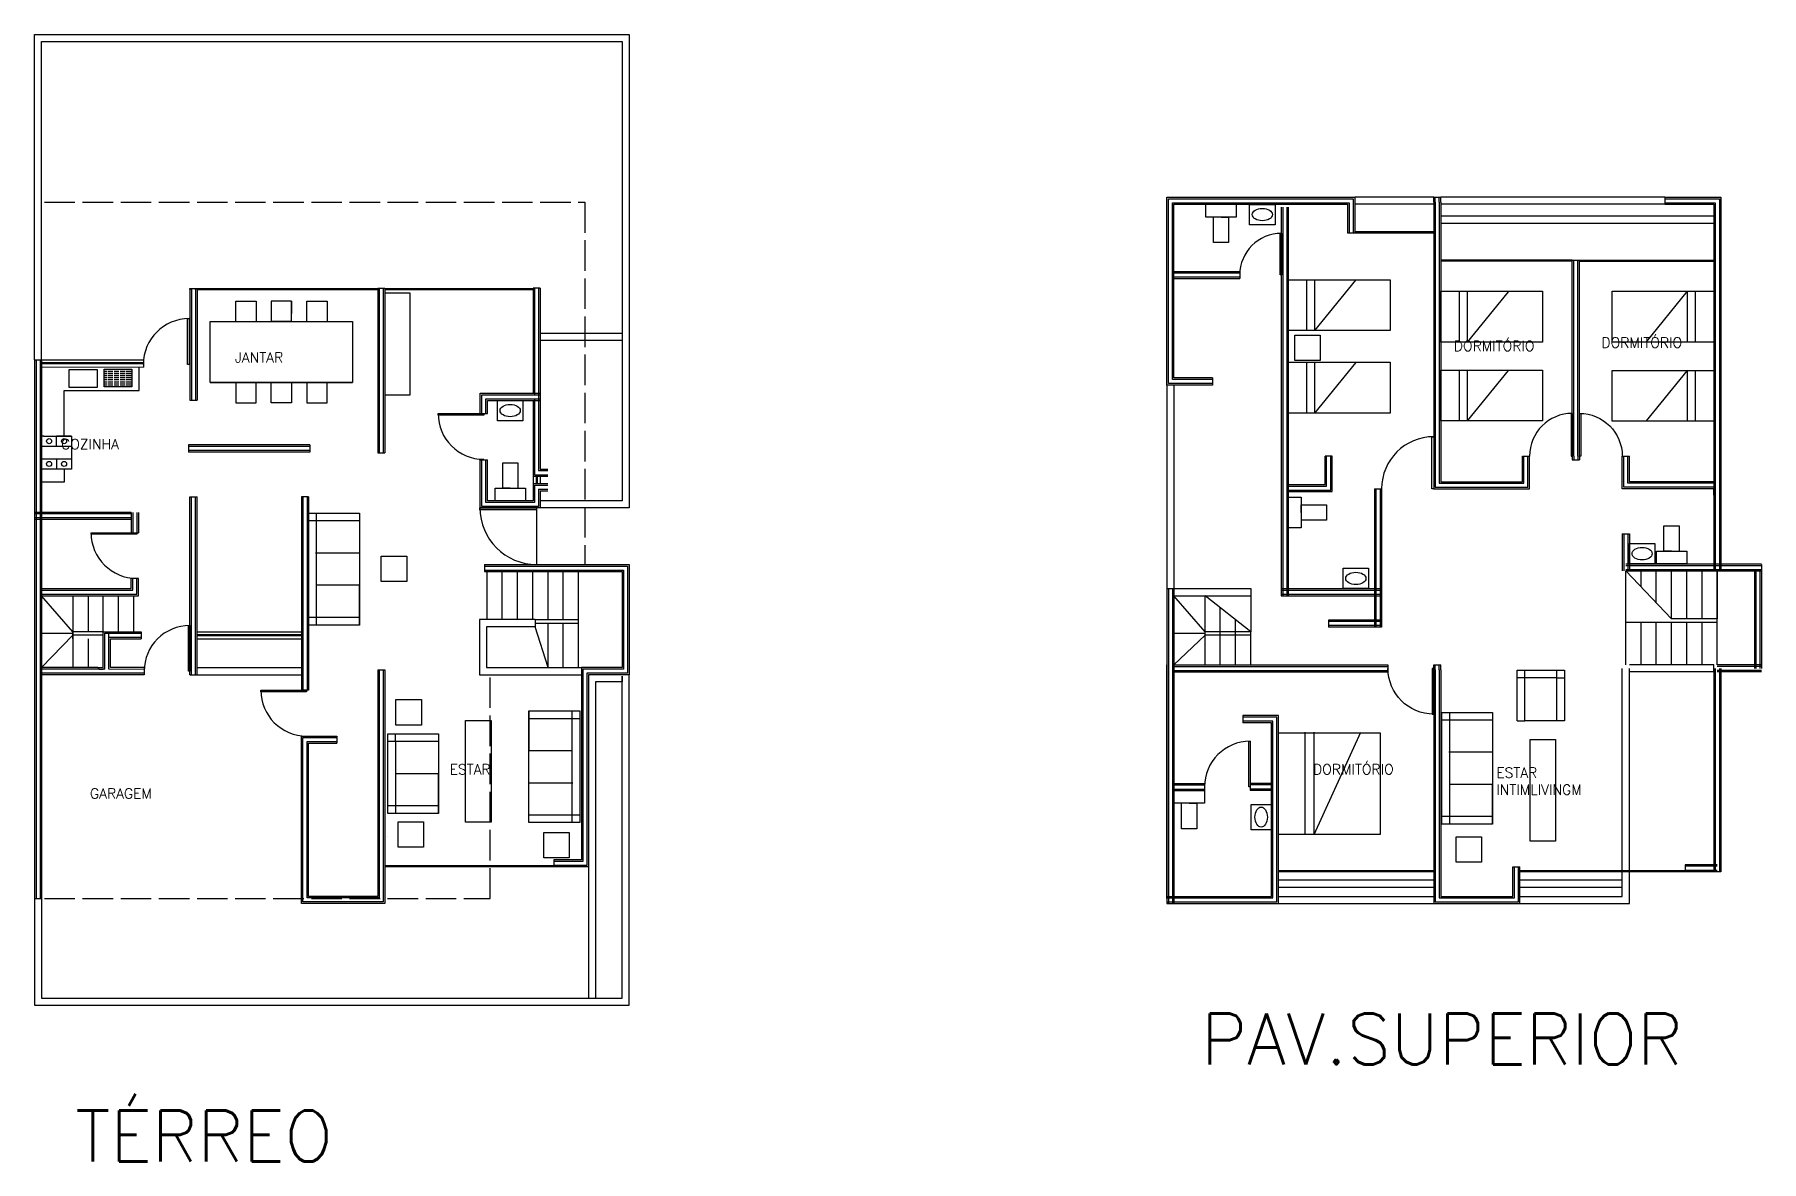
# Model space of a CAD drawing. Header units: inches. Extents: x 12 to 46, y 15.9 to 38.1.
import ezdxf

# ---------------------------------------------------------------- set-up
doc = ezdxf.new("R2010")
doc.units = ezdxf.units.IN
doc.header["$MEASUREMENT"] = 0
doc.linetypes.add('ACAD_ISO02W100', pattern=[15, 12, -3])
doc.linetypes.add('DASHDOTX2', pattern=[2, 1, -0.5, 0, -0.5])
for name, color, linetype in [('EJES', 4, 'DASHDOTX2'), ('muebles', 6, 'Continuous'), ('murete', 7, 'Continuous'), ('MURO', 1, 'Continuous'), ('puertas comunes', 2, 'Continuous'), ('VENTANAS', 2, 'Continuous')]:
    doc.layers.add(name, color=color, linetype=linetype)
doc.styles.get("Standard").update_dxf_attribs({"font": 'txt.shx'})

# ---------------------------------------------------------------- blocks, each defined once
blk = doc.blocks.new('cama individual')
at = {"layer": 'muebles', "ltscale": 0.02}
for p, q in [((0, 0), (1, 0)), ((0, -2), (0, 0)), ((1, 0), (1, -2)), ((0, -0.365), (0.992, -0.365)), ((0, -0.522), (0.992, -1.33)), ((0, -0.522), (0.992, -0.522)), ((1, -2), (0, -2))]:
    blk.add_line(p, q, dxfattribs=at)
blk = doc.blocks.new('cama king size')
at = {"layer": 'muebles', "ltscale": 0.02}
for p, q in [((0, 0), (2, 0)), ((0, -2), (0, 0)), ((2, 0), (2, -2)), ((0, -0.522), (2.01, -0.522)), ((0, -0.704), (2.01, -1.617)), ((0, -0.704), (2.01, -0.704)), ((2, -2), (0, -2))]:
    blk.add_line(p, q, dxfattribs=at)
blk = doc.blocks.new('comedor')
at = {"layer": 'muebles', "ltscale": 0.02}
for p, q in [((-5.848, 0.379), (-5.848, 0.779)), ((-5.848, 0.779), (-5.448, 0.779)), ((-5.448, 0.779), (-5.448, 0.379)), ((-5.148, 0.779), (-5.148, 0.379)), ((-4.748, 0.779), (-5.148, 0.779)), ((-4.748, 0.379), (-4.748, 0.779)), ((-4.748, 0.779), (-4.748, 0.539)), ((-4.448, 0.379), (-4.448, 0.779)), ((-4.448, 0.779), (-4.048, 0.779)), ((-4.048, 0.779), (-4.048, 0.379)), ((-6.348, 0.379), (-3.548, 0.379)), ((-6.348, -0.821), (-6.348, 0.379)), ((-4.748, 0.379), (-5.148, 0.379)), ((-4.948, 0.379), (-5.148, 0.379)), ((-3.548, 0.379), (-3.548, -0.821)), ((-6.348, -0.821), (-3.548, -0.821)), ((-3.548, -0.821), (-6.348, -0.821)), ((-5.848, -0.821), (-5.848, -1.221)), ((-5.448, -1.221), (-5.448, -0.821)), ((-5.148, -1.221), (-5.148, -0.821)), ((-4.748, -0.821), (-4.748, -1.221)), ((-4.448, -0.821), (-4.448, -1.221)), ((-4.048, -1.221), (-4.048, -0.821)), ((-5.848, -1.221), (-5.448, -1.221)), ((-4.748, -1.221), (-5.148, -1.221)), ((-4.448, -1.221), (-4.048, -1.221))]:
    blk.add_line(p, q, dxfattribs=at)
blk = doc.blocks.new('sillon triple')
at = {"layer": 'muebles', "ltscale": 0.02}
for p, q in [((0, 0), (1, 0)), ((0, -2.2), (0, 0)), ((0, 0), (0, -0.15)), ((0, 0), (0, 0)), ((0.85, -2.2), (0.85, 0)), ((1, 0), (1, -2.2)), ((0, -0.15), (1, -0.15)), ((0, -0.15), (0, -0.783)), ((0, -0.783), (0.85, -0.783)), ((0, -1.417), (0.861, -1.417)), ((0, -2.05), (0, -1.417)), ((0, -2.05), (1, -2.05)), ((0, -2.2), (0, -2.05)), ((1, -2.2), (0, -2.2)), ((1, -2.2), (0.85, -2.2)), ((1, -2.2), (0.95, -2.2))]:
    blk.add_line(p, q, dxfattribs=at)
blk = doc.blocks.new('sillon doble')
at = {"layer": 'muebles', "ltscale": 0.02}
for p, q in [((0, 1.567), (1, 1.567)), ((0, 0.15), (0, 1.567)), ((0, 1.567), (0, 1.567)), ((0, 1.567), (0, 1.417)), ((0, 1.417), (1, 1.417)), ((0, 1.417), (0, 0.784)), ((0.85, 0.15), (0.85, 1.567)), ((1, 1.567), (1, 0)), ((0, 0.784), (0.85, 0.784)), ((0, 0.15), (1, 0.15)), ((0, 0.15), (0.861, 0.15)), ((0, 0), (0, 0.15)), ((1, 0), (0, 0)), ((0.85, 0.15), (0.85, 0)), ((1, 0), (0.85, 0)), ((1, 0), (0.95, 0))]:
    blk.add_line(p, q, dxfattribs=at)
blk = doc.blocks.new('sillon individual')
at = {"layer": 'muebles', "ltscale": 0.02}
for p, q in [((0, 0.934), (1, 0.934)), ((0, 0.934), (0, 0.784)), ((0, 0.934), (0, 0.934)), ((0, 0.784), (1, 0.784)), ((0, 0.784), (0.85, 0.784)), ((0, 0.15), (0, 0.784)), ((0.85, 0.784), (0.85, 0.934)), ((0.85, 0.15), (0.85, 0.784)), ((1, 0.934), (1, 0)), ((0, 0.15), (0.861, 0.15)), ((0, 0.15), (1, 0.15)), ((0, 0), (0, 0.15)), ((1, 0), (0, 0)), ((0.85, 0.15), (0.85, 0)), ((1, 0), (0.85, 0)), ((1, 0), (0.95, 0))]:
    blk.add_line(p, q, dxfattribs=at)
blk = doc.blocks.new('mesa ppal de sala')
at = {"layer": 'muebles', "ltscale": 0.02}
for p, q in [((0, 0), (0, 2)), ((0, 2), (0.5, 2)), ((0.5, 2), (0.5, 0)), ((0.5, 0), (0, 0))]:
    blk.add_line(p, q, dxfattribs=at)
blk = doc.blocks.new('mesita sala')
at = {"layer": 'muebles', "ltscale": 0.02}
for p, q in [((0, 0), (0, 0.5)), ((0, 0.5), (0.5, 0.5)), ((0.5, 0.5), (0.5, 0)), ((0.5, 0), (0, 0))]:
    blk.add_line(p, q, dxfattribs=at)
blk = doc.blocks.new('estufa')
at = {"layer": 'muebles', "ltscale": 0.02}
for p, q in [((0, 0), (0, -0.2)), ((0, 0), (0, -0.648)), ((0.042, 0), (0, 0)), ((0.039, 0.002), (0.589, 0.002)), ((0.294, -0.2), (0.294, 0.002)), ((0.589, 0.002), (0.294, 0.002)), ((0.589, 0.002), (0.589, -0.648)), ((0, -0.2), (0.589, -0.2)), ((0, -0.448), (0.589, -0.448)), ((0, -0.648), (0, -0.448)), ((0.589, -0.648), (0, -0.648)), ((0.294, -0.448), (0.294, -0.648))]:
    blk.add_line(p, q, dxfattribs=at)
for centre in [(0.147, -0.099), (0.442, -0.099), (0.147, -0.548), (0.442, -0.548)]:
    blk.add_circle(centre, 0.05, dxfattribs=at)
blk = doc.blocks.new('wc')
at = {"layer": 'muebles', "ltscale": 0.02}
for p, q in [((0, 0), (0.6, 0)), ((0, -0.25), (0, 0)), ((0.6, 0), (0.6, -0.25)), ((0.6, -0.25), (0, -0.25)), ((0.15, -0.75), (0.15, -0.25)), ((0.3, -0.25), (0.45, -0.25)), ((0.45, -0.25), (0.45, -0.75)), ((0.45, -0.75), (0.15, -0.75))]:
    blk.add_line(p, q, dxfattribs=at)
blk = doc.blocks.new('lavabo')
at = {"layer": 'muebles', "ltscale": 0.02}
for p, q in [((0, 0.4), (0.5, 0.4)), ((0, 0), (0, 0.4)), ((0.5, 0.4), (0.5, 0)), ((0.5, 0), (0, 0))]:
    blk.add_line(p, q, dxfattribs=at)
blk.add_ellipse((0.25, 0.2), major_axis=(-0.198, 0), ratio=0.616515, dxfattribs=at)
blk = doc.blocks.new('tocador')
at = {"layer": 'muebles', "ltscale": 0.02}
for p, q in [((0.5, 2), (0, 2)), ((0, 2), (0, 0)), ((0.5, 0), (0.5, 2)), ((0, 0), (0.5, 0))]:
    blk.add_line(p, q, dxfattribs=at)
blk = doc.blocks.new('lavadero')
at = {"layer": 'muebles', "ltscale": 0.02}
for p, q in [((0, 0.002), (0, 0.352)), ((0, 0.352), (0.55, 0.352)), ((0.55, 0.352), (0.55, 0.002)), ((0.55, 0.002), (0, 0.002))]:
    blk.add_line(p, q, dxfattribs=at)
blk = doc.blocks.new('puerta')
at = {"layer": 'puertas comunes', "ltscale": 0.02}
for p, q in [((0.87, 0), (0.87, 0.9)), ((0.87, 0.9), (0.9, 0.9)), ((0.9, 0.9), (0.9, 0)), ((0.9, 0), (0.87, 0))]:
    blk.add_line(p, q, dxfattribs=at)
blk.add_arc((0.9, 0), 0.9, 90, 180, dxfattribs=at)
blk = doc.blocks.new('puerta3')
at = {"layer": 'muebles'}
blk.add_blockref('puerta', (-0.9, 0), dxfattribs=at)
blk = doc.blocks.new('puerta2')
at = {"layer": 'puertas comunes', "ltscale": 0.02}
for p, q in [((0.92, 0.95), (0.92, 0)), ((0.95, 0), (0.95, 0.95)), ((0.92, 0), (0.95, 0))]:
    blk.add_line(p, q, dxfattribs=at)
blk.add_arc((0.95, 0), 0.95, 90, 180, dxfattribs=at)

msp = doc.modelspace()

# ---------------------------------------------------------------- hatches: boundary and pattern name
at = {"layer": 'muebles'}
h = msp.add_hatch(dxfattribs=at)
h.set_pattern_fill('ACAD_ISO02W100', color=256, scale=0.008, style=0)
h.set_pattern_definition([(0, (0, 0), (0, 0.04), [0.096, -0.024])])
h.paths.add_polyline_path([(13.913, 31.528), (13.363, 31.528), (13.363, 31.178), (13.913, 31.178)])

# ---------------------------------------------------------------- linework, layer by layer
for p, q in [((20.896, 26.598), (20.896, 27.543)), ((21.196, 26.598), (21.196, 27.543)), ((21.496, 26.598), (21.496, 27.543)), ((21.796, 26.598), (21.796, 27.543)), ((22.096, 26.598), (22.096, 27.543)), ((22.396, 26.598), (22.396, 27.543)), ((22.696, 25.653), (22.696, 27.543)), ((43.295, 25.709), (43.295, 27.556)), ((44.195, 26.611), (43.295, 27.556)), ((43.595, 27.241), (43.595, 27.556)), ((43.895, 26.926), (43.895, 27.556)), ((44.195, 26.611), (44.195, 27.556)), ((44.495, 26.611), (44.495, 27.556)), ((44.795, 26.611), (44.795, 27.556)), ((45.095, 25.709), (45.095, 27.556)), ((45.095, 27.556), (45.095, 26.611)), ((35.919, 27.209), (35.919, 27.069)), ((12.749, 26.361), (12.136, 27.069)), ((12.749, 27.069), (12.749, 25.653)), ((13.049, 27.069), (13.049, 26.361)), ((13.349, 26.361), (13.349, 27.069)), ((13.649, 26.361), (13.649, 27.069)), ((13.949, 26.361), (13.949, 27.069)), ((35.019, 26.361), (34.407, 27.069)), ((35.019, 25.709), (35.019, 27.069)), ((35.919, 26.361), (35.019, 27.069)), ((35.919, 27.069), (35.919, 26.361)), ((21.844, 26.598), (22.696, 26.598)), ((21.844, 26.528), (22.696, 26.528)), ((22.096, 25.653), (22.096, 26.528)), ((22.396, 25.653), (22.396, 26.528)), ((35.319, 25.709), (35.319, 26.833)), ((35.619, 25.709), (35.619, 26.597)), ((45.095, 26.541), (43.295, 26.541)), ((43.595, 25.709), (43.595, 26.541)), ((43.895, 25.709), (43.895, 26.541)), ((45.095, 26.611), (44.195, 26.611)), ((44.195, 25.709), (44.195, 26.541)), ((44.495, 25.709), (44.495, 26.541)), ((44.795, 25.709), (44.795, 26.541)), ((12.749, 26.326), (12.136, 26.326)), ((12.749, 26.291), (12.136, 25.653)), ((13.349, 26.361), (12.749, 26.361)), ((12.749, 26.361), (12.749, 26.221)), ((12.749, 26.291), (12.749, 26.361)), ((12.749, 26.361), (12.749, 26.326)), ((12.749, 26.221), (12.749, 26.291)), ((13.349, 26.291), (12.749, 26.291)), ((13.049, 26.221), (13.049, 25.653)), ((13.459, 26.251), (13.459, 26.331)), ((22.096, 25.653), (21.844, 26.458)), ((35.019, 26.326), (34.407, 26.326)), ((35.019, 26.291), (34.407, 25.709)), ((35.919, 26.361), (35.019, 26.361)), ((35.019, 26.291), (35.019, 26.361)), ((35.919, 26.291), (35.019, 26.291)), ((35.919, 25.709), (35.919, 26.361)), ((45.025, 25.709), (44.969, 25.709))]:
    msp.add_line(p, q)
at = {"layer": 'EJES'}
for p, q in [((12.094, 38.111), (23.594, 38.111)), ((18.942, 22.338), (18.942, 22.338))]:
    msp.add_line(p, q, dxfattribs=at)
at = {"layer": 'EJES', "linetype": 'DASHDOTX2'}
for p, q in [((45.963, 27.683), (45.963, 27.244)), ((45.163, 21.867), (45.163, 21.634)), ((45.163, 21.634), (44.465, 21.634))]:
    msp.add_line(p, q, dxfattribs=at)
at = {"layer": 'muebles'}
for p, q in [((14.051, 31.109), (14.051, 31.569)), ((12.578, 30.21), (12.578, 31.109)), ((12.578, 31.109), (14.051, 31.109)), ((12.578, 29.561), (12.578, 29.305)), ((12.578, 29.305), (12.136, 29.305))]:
    msp.add_line(p, q, dxfattribs=at)
at = {"layer": 'murete'}
for p, q in [((11.996, 31.709), (11.996, 38.111)), ((11.996, 38.111), (23.692, 38.111)), ((23.692, 38.111), (23.692, 28.796)), ((12.136, 31.709), (12.136, 37.971)), ((12.136, 37.971), (23.552, 37.971)), ((23.552, 37.971), (23.552, 28.936)), ((39.517, 34.91), (37.963, 34.91)), ((39.517, 34.77), (37.963, 34.77)), ((44.065, 34.91), (39.657, 34.91)), ((44.065, 34.77), (39.657, 34.77)), ((45.025, 34.534), (39.657, 34.534)), ((45.025, 34.394), (39.657, 34.394)), ((21.941, 32.236), (23.552, 32.236)), ((21.941, 32.096), (23.552, 32.096)), ((12.136, 31.709), (14.137, 31.708)), ((14.137, 31.708), (14.137, 31.568)), ((12.136, 31.569), (14.137, 31.568)), ((34.267, 31.214), (34.267, 27.209)), ((34.407, 31.214), (34.407, 27.209)), ((23.552, 28.936), (21.941, 28.936)), ((21.871, 28.761), (21.871, 27.683)), ((23.692, 28.796), (21.941, 28.796)), ((34.407, 27.209), (35.919, 27.209)), ((34.407, 27.069), (35.919, 27.069)), ((21.844, 26.598), (20.746, 26.598)), ((20.746, 26.598), (20.746, 25.513)), ((21.844, 26.598), (21.844, 26.458)), ((15.192, 26.361), (17.246, 26.361)), ((15.192, 26.221), (17.246, 26.221)), ((21.844, 26.458), (20.886, 26.458)), ((20.886, 26.458), (20.886, 25.653)), ((15.192, 25.653), (17.246, 25.653)), ((15.192, 25.513), (17.246, 25.513)), ((20.746, 25.513), (22.696, 25.513)), ((20.886, 25.653), (22.696, 25.653)), ((22.696, 25.653), (22.752, 25.653)), ((22.696, 25.513), (22.752, 25.513)), ((23.692, 25.513), (22.892, 25.513)), ((22.892, 25.513), (22.892, 19.209)), ((23.552, 19.153), (23.552, 25.487)), ((23.552, 25.487), (23.552, 25.373)), ((23.692, 25.487), (23.692, 25.513)), ((23.692, 19.013), (23.692, 25.487)), ((43.225, 21.153), (43.225, 25.639)), ((45.023, 25.709), (43.365, 25.709)), ((43.365, 21.013), (43.365, 25.639)), ((45.023, 25.569), (43.365, 25.569)), ((23.552, 25.373), (23.032, 25.373)), ((23.032, 25.373), (23.032, 19.209)), ((36.463, 21.476), (39.517, 21.476)), ((41.213, 21.476), (43.225, 21.476)), ((11.996, 21.111), (11.996, 19.013)), ((12.136, 21.111), (12.136, 19.153)), ((36.463, 21.336), (39.517, 21.336)), ((36.463, 21.153), (39.517, 21.153)), ((41.213, 21.336), (43.225, 21.336)), ((41.213, 21.153), (43.225, 21.153)), ((36.463, 21.013), (39.517, 21.013)), ((41.213, 21.013), (43.365, 21.013)), ((12.136, 19.153), (23.552, 19.153)), ((22.892, 19.209), (22.892, 19.209)), ((22.892, 19.209), (22.892, 19.153)), ((23.032, 19.209), (23.032, 19.209)), ((23.032, 19.209), (23.032, 19.153)), ((11.996, 19.013), (23.692, 19.013))]:
    msp.add_line(p, q, dxfattribs=at)
at = {"layer": 'murete', "linetype": 'ACAD_ISO02W100', "ltscale": 0.05}
for p, q in [((12.192, 34.812), (22.822, 34.812)), ((22.822, 34.812), (22.822, 27.683)), ((20.96, 21.111), (20.96, 25.513)), ((20.96, 25.513), (22.696, 25.513)), ((12.192, 21.111), (20.96, 21.111))]:
    msp.add_line(p, q, dxfattribs=at)
at = {"layer": 'MURO'}
for p, q in [((34.267, 31.214), (34.267, 34.91)), ((34.267, 34.91), (37.963, 34.91)), ((34.297, 31.244), (34.297, 34.88)), ((34.297, 34.88), (37.933, 34.88)), ((34.377, 31.324), (34.377, 34.8)), ((34.377, 34.8), (37.853, 34.8)), ((34.407, 31.354), (34.407, 34.77)), ((34.407, 34.77), (37.823, 34.77)), ((36.517, 34.714), (36.517, 27.069)), ((36.547, 34.714), (36.547, 27.069)), ((36.627, 34.714), (36.627, 27.069)), ((36.657, 34.714), (36.657, 27.069)), ((37.823, 34.77), (37.823, 34.212)), ((37.853, 34.8), (37.853, 34.212)), ((37.933, 34.88), (37.933, 34.212)), ((37.963, 34.91), (37.963, 34.212)), ((39.517, 34.91), (39.657, 34.91)), ((39.517, 34.812), (39.517, 34.91)), ((39.517, 34.812), (39.517, 29.172)), ((39.547, 34.812), (39.547, 34.91)), ((39.547, 34.812), (39.547, 29.202)), ((39.627, 34.812), (39.627, 34.91)), ((39.627, 34.812), (39.627, 29.282)), ((39.657, 34.812), (39.657, 34.91)), ((39.657, 34.812), (39.657, 29.312)), ((44.065, 34.91), (45.165, 34.91)), ((44.065, 34.91), (44.065, 34.77)), ((44.065, 34.88), (45.135, 34.88)), ((44.065, 34.8), (45.055, 34.8)), ((44.065, 34.77), (45.025, 34.77)), ((45.025, 34.77), (45.025, 27.556)), ((45.055, 34.8), (45.055, 27.556)), ((45.135, 34.88), (45.135, 27.556)), ((45.165, 34.91), (45.165, 27.556)), ((37.823, 34.212), (37.963, 34.212)), ((42.243, 29.814), (42.243, 33.668)), ((42.243, 33.668), (42.383, 33.668)), ((42.273, 29.814), (42.273, 33.668)), ((42.353, 29.814), (42.353, 33.668)), ((42.383, 29.814), (42.383, 33.668)), ((34.407, 33.45), (35.702, 33.45)), ((34.407, 33.42), (35.702, 33.42)), ((34.407, 33.34), (35.702, 33.34)), ((34.407, 33.31), (35.702, 33.31)), ((15.052, 33.111), (15.192, 33.111)), ((15.052, 33.091), (15.052, 33.111)), ((15.052, 33.091), (15.052, 30.917)), ((15.082, 33.091), (15.082, 33.111)), ((15.082, 33.091), (15.082, 30.917)), ((15.162, 33.091), (15.162, 33.111)), ((15.162, 33.091), (15.162, 30.917)), ((15.192, 33.091), (15.192, 33.111)), ((15.192, 33.091), (15.192, 30.917)), ((18.746, 33.117), (18.746, 29.881)), ((18.746, 33.117), (18.856, 33.117)), ((18.776, 33.117), (18.776, 29.881)), ((18.856, 33.117), (18.856, 29.881)), ((18.856, 33.117), (18.886, 33.117)), ((18.886, 33.117), (18.886, 29.881)), ((21.801, 33.117), (21.801, 31.051)), ((21.941, 33.117), (21.801, 33.117)), ((21.831, 33.117), (21.831, 31.021)), ((21.911, 33.117), (21.911, 29.53)), ((21.941, 33.117), (21.941, 29.56)), ((11.996, 31.709), (11.996, 21.111)), ((11.996, 31.709), (12.136, 31.709)), ((12.026, 31.709), (12.026, 21.111)), ((12.106, 31.709), (12.106, 21.111)), ((12.136, 31.709), (12.136, 21.111)), ((35.165, 31.324), (34.377, 31.324)), ((35.165, 31.354), (34.407, 31.354)), ((35.165, 31.354), (35.165, 31.214)), ((15.052, 30.917), (15.192, 30.917)), ((20.764, 30.653), (20.764, 31.051)), ((20.764, 31.051), (21.941, 31.051)), ((20.794, 30.653), (20.794, 31.021)), ((20.794, 31.021), (21.941, 31.021)), ((20.874, 30.653), (20.874, 30.941)), ((20.874, 30.941), (21.941, 30.941)), ((20.904, 30.653), (20.904, 30.911)), ((20.904, 30.911), (21.941, 30.911)), ((21.801, 30.911), (21.801, 28.936)), ((21.831, 30.941), (21.831, 29.45)), ((35.165, 31.214), (34.267, 31.214)), ((35.165, 31.244), (34.297, 31.244)), ((20.764, 30.653), (20.904, 30.653)), ((17.414, 30.035), (15.024, 30.035)), ((15.024, 30.035), (15.024, 29.895)), ((17.414, 30.005), (15.024, 30.005)), ((17.414, 29.925), (15.024, 29.925)), ((17.414, 29.895), (15.024, 29.895)), ((17.414, 30.035), (17.414, 29.895)), ((18.746, 29.881), (18.886, 29.881)), ((20.764, 28.796), (20.764, 29.742)), ((20.764, 29.742), (20.904, 29.742)), ((20.794, 28.826), (20.794, 29.742)), ((20.874, 28.906), (20.874, 29.742)), ((20.904, 28.936), (20.904, 29.742)), ((21.941, 29.56), (22.091, 29.56)), ((37.381, 29.256), (37.381, 29.814)), ((37.521, 29.814), (37.381, 29.814)), ((37.411, 29.226), (37.411, 29.814)), ((37.491, 29.146), (37.491, 29.814)), ((37.521, 29.116), (37.521, 29.814)), ((41.261, 29.312), (41.261, 29.814)), ((41.261, 29.814), (41.401, 29.814)), ((41.291, 29.282), (41.291, 29.814)), ((41.371, 29.202), (41.371, 29.814)), ((41.401, 29.172), (41.401, 29.814)), ((42.243, 29.814), (42.243, 29.744)), ((42.243, 29.744), (42.383, 29.744)), ((42.273, 29.814), (42.273, 29.744)), ((42.353, 29.814), (42.353, 29.744)), ((42.383, 29.814), (42.383, 29.744)), ((43.225, 29.172), (43.225, 29.814)), ((43.225, 29.814), (43.365, 29.814)), ((43.255, 29.202), (43.255, 29.814)), ((43.335, 29.282), (43.335, 29.814)), ((43.365, 29.312), (43.365, 29.814)), ((21.801, 29.42), (22.091, 29.42)), ((21.801, 29.275), (22.091, 29.275)), ((21.831, 29.45), (22.091, 29.45)), ((21.831, 29.245), (21.831, 28.906)), ((21.831, 29.245), (22.091, 29.245)), ((21.911, 29.53), (22.091, 29.53)), ((36.657, 29.256), (37.381, 29.256)), ((36.657, 29.226), (37.411, 29.226)), ((39.627, 29.282), (41.291, 29.282)), ((39.657, 29.312), (41.261, 29.312)), ((45.025, 29.282), (43.335, 29.282)), ((45.025, 29.312), (43.365, 29.312)), ((15.052, 25.513), (15.052, 29.013)), ((15.052, 29.013), (15.192, 29.013)), ((15.082, 25.513), (15.082, 29.013)), ((15.162, 25.513), (15.162, 29.013)), ((15.192, 25.513), (15.192, 29.013)), ((17.246, 29.013), (17.246, 25.207)), ((17.386, 29.013), (17.246, 29.013)), ((17.276, 29.013), (17.276, 25.207)), ((17.356, 29.013), (17.356, 25.207)), ((17.386, 29.013), (17.386, 25.207)), ((21.831, 28.906), (20.874, 28.906)), ((21.801, 28.936), (20.904, 28.936)), ((21.911, 29.165), (22.091, 29.165)), ((21.911, 29.165), (21.911, 28.826)), ((21.941, 29.135), (22.091, 29.135)), ((21.941, 29.135), (21.941, 28.796)), ((36.657, 29.146), (37.491, 29.146)), ((36.657, 29.116), (37.521, 29.116)), ((38.351, 29.172), (38.351, 26.45)), ((38.351, 29.172), (38.491, 29.172)), ((38.381, 29.172), (38.381, 26.45)), ((38.461, 29.172), (38.461, 26.45)), ((38.491, 29.172), (38.491, 26.45)), ((39.517, 29.172), (41.401, 29.172)), ((39.547, 29.202), (41.371, 29.202)), ((45.025, 29.172), (43.225, 29.172)), ((45.025, 29.202), (43.255, 29.202)), ((13.898, 28.709), (11.996, 28.709)), ((13.898, 28.679), (11.996, 28.679)), ((13.898, 28.599), (11.996, 28.599)), ((13.898, 28.569), (11.996, 28.569)), ((13.898, 28.709), (13.898, 28.309)), ((13.928, 28.709), (13.928, 28.309)), ((14.008, 28.709), (14.008, 28.309)), ((14.038, 28.709), (14.038, 28.309)), ((21.941, 28.796), (20.764, 28.796)), ((21.911, 28.826), (20.794, 28.826)), ((13.898, 28.309), (14.038, 28.309)), ((43.225, 28.283), (43.225, 27.556)), ((43.225, 28.283), (43.365, 28.283)), ((43.255, 28.283), (43.255, 27.556)), ((43.335, 28.283), (43.335, 27.556)), ((43.365, 28.283), (43.365, 27.556)), ((20.844, 27.683), (23.692, 27.683)), ((20.844, 27.683), (20.844, 27.543)), ((20.844, 27.653), (23.662, 27.653)), ((20.844, 27.573), (23.582, 27.573)), ((20.844, 27.543), (23.552, 27.543)), ((23.552, 27.543), (23.552, 25.653)), ((23.582, 27.573), (23.582, 25.623)), ((23.662, 27.653), (23.662, 25.543)), ((23.692, 27.683), (23.692, 25.513)), ((43.295, 27.696), (45.963, 27.696)), ((43.295, 27.666), (45.963, 27.666)), ((43.295, 27.586), (45.963, 27.586)), ((43.295, 27.556), (45.963, 27.556)), ((45.823, 27.556), (45.823, 25.639)), ((45.853, 27.556), (45.853, 25.639)), ((45.933, 27.556), (45.933, 25.639)), ((45.963, 27.556), (45.963, 25.639)), ((12.136, 27.209), (13.898, 27.209)), ((12.136, 27.179), (13.928, 27.179)), ((14.038, 27.409), (13.898, 27.409)), ((13.898, 27.209), (13.898, 27.409)), ((13.928, 27.179), (13.928, 27.409)), ((14.008, 27.099), (14.008, 27.409)), ((14.038, 27.069), (14.038, 27.409)), ((34.267, 27.209), (34.267, 21.013)), ((34.267, 27.209), (34.407, 27.209)), ((34.297, 27.209), (34.297, 21.013)), ((34.377, 27.209), (34.377, 21.013)), ((34.407, 27.209), (34.407, 21.013)), ((36.517, 27.209), (38.491, 27.209)), ((36.517, 27.179), (38.491, 27.179)), ((12.136, 27.099), (14.008, 27.099)), ((12.136, 27.069), (14.038, 27.069)), ((36.517, 27.099), (38.491, 27.099)), ((36.517, 27.069), (38.491, 27.069)), ((38.491, 26.59), (37.446, 26.59)), ((37.446, 26.59), (37.446, 26.45)), ((38.491, 26.56), (37.446, 26.56)), ((13.349, 26.361), (14.094, 26.361)), ((13.349, 25.653), (13.349, 26.361)), ((13.379, 26.331), (14.094, 26.331)), ((13.379, 25.623), (13.379, 26.331)), ((13.459, 26.251), (14.094, 26.251)), ((13.459, 25.623), (13.459, 26.251)), ((13.489, 26.221), (14.094, 26.221)), ((13.489, 25.653), (13.489, 26.221)), ((14.094, 26.361), (14.094, 26.221)), ((38.491, 26.48), (37.446, 26.48)), ((38.491, 26.45), (37.446, 26.45)), ((13.269, 25.623), (12.106, 25.623)), ((14.152, 25.543), (12.106, 25.543)), ((13.239, 25.653), (12.136, 25.653)), ((14.152, 25.513), (12.136, 25.513)), ((13.379, 25.623), (13.349, 25.623)), ((14.153, 25.62), (13.459, 25.623)), ((14.152, 25.653), (13.489, 25.653)), ((14.152, 25.653), (14.152, 25.513)), ((15.052, 25.513), (15.192, 25.513)), ((18.746, 25.611), (18.746, 21.153)), ((18.746, 25.611), (18.886, 25.611)), ((18.776, 25.611), (18.776, 21.123)), ((18.856, 25.611), (18.856, 21.043)), ((18.886, 25.611), (18.886, 21.013)), ((23.552, 25.653), (22.752, 25.653)), ((22.752, 25.653), (22.752, 21.872)), ((23.582, 25.623), (22.782, 25.623)), ((22.782, 25.623), (22.782, 21.842)), ((23.662, 25.543), (22.862, 25.543)), ((22.862, 25.543), (22.862, 21.762)), ((23.692, 25.513), (22.892, 25.513)), ((22.892, 25.513), (22.892, 21.732)), ((34.267, 21.111), (34.267, 25.709)), ((34.407, 25.709), (38.617, 25.709)), ((34.407, 25.679), (38.617, 25.679)), ((34.407, 25.599), (38.617, 25.599)), ((34.407, 25.569), (38.617, 25.569)), ((38.617, 25.709), (38.617, 25.569)), ((39.517, 25.611), (39.517, 25.709)), ((39.517, 25.709), (39.657, 25.709)), ((39.517, 25.611), (39.517, 21.013)), ((39.547, 25.611), (39.547, 25.709)), ((39.547, 25.611), (39.547, 21.043)), ((39.627, 25.611), (39.627, 25.709)), ((39.627, 25.611), (39.627, 21.123)), ((39.657, 25.611), (39.657, 25.709)), ((39.657, 25.611), (39.657, 21.153)), ((45.025, 25.639), (45.025, 21.634)), ((45.055, 25.639), (45.055, 21.634)), ((45.963, 25.709), (45.095, 25.709)), ((45.963, 25.679), (45.095, 25.679)), ((45.963, 25.599), (45.095, 25.599)), ((45.963, 25.569), (45.095, 25.569)), ((45.135, 25.639), (45.135, 21.634)), ((45.165, 25.639), (45.165, 21.634)), ((17.386, 25.207), (17.246, 25.207)), ((36.463, 24.709), (35.765, 24.709)), ((35.765, 24.709), (35.765, 24.569)), ((36.433, 24.679), (35.765, 24.679)), ((36.353, 24.599), (35.765, 24.599)), ((36.323, 24.569), (35.765, 24.569)), ((36.323, 21.153), (36.323, 24.569)), ((36.353, 21.123), (36.353, 24.599)), ((36.433, 21.043), (36.433, 24.679)), ((36.463, 21.013), (36.463, 24.709)), ((17.246, 21.013), (17.246, 24.307)), ((17.246, 24.307), (17.944, 24.307)), ((17.276, 21.043), (17.276, 24.277)), ((17.276, 24.277), (17.944, 24.277)), ((17.356, 21.123), (17.356, 24.197)), ((17.356, 24.197), (17.944, 24.197)), ((17.386, 21.153), (17.386, 24.167)), ((17.386, 24.167), (17.944, 24.167)), ((17.944, 24.307), (17.944, 24.167)), ((34.421, 23.375), (35.007, 23.375)), ((34.421, 23.345), (35.007, 23.345)), ((34.421, 23.265), (35.007, 23.265)), ((34.421, 23.235), (35.007, 23.235)), ((35.007, 23.375), (35.007, 23.235)), ((35.907, 23.375), (35.907, 23.235)), ((36.323, 23.375), (35.907, 23.375)), ((36.323, 23.345), (35.907, 23.345)), ((36.323, 23.265), (35.907, 23.265)), ((36.323, 23.235), (35.907, 23.235)), ((22.752, 21.872), (22.21, 21.872)), ((22.21, 21.872), (22.21, 21.732)), ((22.782, 21.842), (22.21, 21.842)), ((22.862, 21.762), (22.21, 21.762)), ((45.095, 21.774), (44.465, 21.774)), ((44.465, 21.774), (44.465, 21.634)), ((45.095, 21.744), (44.465, 21.744)), ((22.892, 21.732), (22.21, 21.732)), ((41.073, 21.153), (41.073, 21.732)), ((41.073, 21.732), (41.213, 21.732)), ((41.103, 21.123), (41.103, 21.732)), ((41.183, 21.043), (41.183, 21.732)), ((41.213, 21.013), (41.213, 21.732)), ((45.095, 21.664), (44.465, 21.664)), ((45.095, 21.634), (44.465, 21.634)), ((11.996, 21.111), (12.136, 21.111)), ((18.776, 21.123), (17.356, 21.123)), ((18.746, 21.153), (17.386, 21.153)), ((34.267, 21.153), (36.323, 21.153)), ((34.267, 21.123), (36.353, 21.123)), ((39.627, 21.123), (41.103, 21.123)), ((39.657, 21.153), (41.073, 21.153)), ((18.886, 21.013), (17.246, 21.013)), ((18.856, 21.043), (17.276, 21.043)), ((34.267, 21.043), (36.433, 21.043)), ((34.267, 21.013), (36.463, 21.013)), ((39.517, 21.013), (41.213, 21.013)), ((39.547, 21.043), (41.183, 21.043))]:
    msp.add_line(p, q, dxfattribs=at)
at = {"layer": 'MURO', "linetype": 'DASHDOTX2'}
for p, q in [((35.702, 33.45), (35.702, 33.31)), ((21.941, 29.42), (21.941, 29.275)), ((45.025, 29.045), (45.025, 29.172)), ((45.055, 29.075), (45.055, 29.202)), ((45.963, 27.683), (45.963, 27.43)), ((13.239, 25.653), (13.349, 25.653)), ((13.269, 25.623), (13.349, 25.623)), ((45.023, 25.709), (45.023, 25.569)), ((45.963, 25.569), (45.641, 25.569))]:
    msp.add_line(p, q, dxfattribs=at)
at = {"layer": 'VENTANAS'}
for p, q in [((37.963, 34.232), (39.517, 34.232)), ((37.963, 34.212), (39.517, 34.212)), ((42.243, 33.668), (39.657, 33.668)), ((42.243, 33.648), (39.657, 33.648)), ((42.383, 33.668), (45.025, 33.668)), ((42.383, 33.648), (45.025, 33.648)), ((15.192, 33.111), (18.746, 33.111)), ((15.192, 33.091), (18.746, 33.091)), ((18.886, 33.111), (21.801, 33.111)), ((18.886, 33.091), (21.801, 33.091)), ((14.137, 31.648), (12.136, 31.649)), ((14.137, 31.628), (12.136, 31.629)), ((21.861, 29.42), (21.861, 29.275)), ((21.881, 29.42), (21.881, 29.275)), ((17.246, 26.301), (15.192, 26.301)), ((17.246, 26.281), (15.192, 26.281)), ((22.21, 21.752), (18.886, 21.752)), ((22.21, 21.732), (18.886, 21.732)), ((39.517, 21.654), (36.463, 21.654)), ((39.517, 21.634), (36.463, 21.634)), ((44.465, 21.654), (41.213, 21.654)), ((44.465, 21.634), (41.213, 21.634))]:
    msp.add_line(p, q, dxfattribs=at)

# ---------------------------------------------------------------- block references
at = {"layer": 'muebles', "linetype": 'DASHDOTX2'}
for name, p in [('wc', (35.033, 34.77)), ('lavabo', (35.896, 34.368)), ('tocador', (18.886, 31.02)), ('comedor', (21.801, 32.084)), ('mesita sala', (36.782, 31.696)), ('lavabo', (21.101, 30.512)), ('estufa', (12.136, 30.209)), ('lavabo', (43.365, 27.696)), ('mesita sala', (18.816, 27.35)), ('lavabo', (37.735, 27.209)), ('mesita sala', (19.105, 24.524)), ('sillon triple', (21.72, 24.805)), ('mesa ppal de sala', (20.475, 22.615)), ('mesa ppal de sala', (41.412, 22.242)), ('wc', (34.407, 23.235)), ('mesita sala', (19.147, 22.118)), ('mesita sala', (22.011, 21.91)), ('mesita sala', (39.959, 21.827))]:
    msp.add_blockref(name, p, dxfattribs=at)
at = {"layer": 'muebles'}
for name, p, xscale, yscale, zscale in [('puerta', (35.702, 33.38), 0.9094903602537909, 0.9094903602537909, 0.9094903602537909), ('puerta2', (41.401, 29.814), 0.8873942582943982, 0.8873942582943982, 0.8873942582943982), ('puerta2', (43.225, 29.814), -0.8870071721925882, 0.8870071721925882, 0.8870071721925882), ('puerta3', (39.517, 29.172), 1.138819619289184, 1.138819619289184, 1.138819619289184)]:
    msp.add_blockref(name, p, dxfattribs=dict(at, xscale=xscale, yscale=yscale, zscale=zscale))
at = {"layer": 'muebles', "linetype": 'DASHDOTX2'}
for name, p, rotation in [('cama individual', (36.657, 32.287), 90), ('cama individual', (39.657, 32.058), 90), ('cama individual', (45.025, 33.058), 270), ('cama individual', (36.657, 30.662), 90), ('cama individual', (39.657, 30.508), 90), ('cama individual', (45.025, 31.503), 270), ('wc', (21.654, 28.936), 180), ('wc', (36.657, 28.405), 90), ('sillon triple', (18.386, 26.49), 180), ('wc', (44.496, 27.696), 180), ('sillon individual', (42.091, 24.606), 90), ('sillon triple', (40.675, 22.572), 180), ('sillon doble', (19.945, 24.351), 180), ('cama king size', (36.463, 22.373), 90), ('lavabo', (36.323, 22.463), 90)]:
    msp.add_blockref(name, p, dxfattribs=dict(at, rotation=rotation))
at = {"layer": 'muebles'}
for name, p in [('puerta', (14.136, 31.62)), ('lavadero', (12.677, 31.165)), ('lavadero', (13.363, 31.176)), ('puerta3', (15.052, 25.583)), ('puerta', (35.007, 23.305))]:
    msp.add_blockref(name, p, dxfattribs=at)
at = {"layer": 'muebles', "rotation": 90}
for name, p in [('puerta3', (20.834, 30.653)), ('puerta', (14.008, 27.409)), ('puerta', (17.348, 24.307))]:
    msp.add_blockref(name, p, dxfattribs=at)
at = {"layer": 'muebles', "xscale": 1.239143420072321, "yscale": 1.239143420072321, "zscale": 1.239143420072321, "rotation": 90}
msp.add_blockref('puerta', (21.871, 27.683), dxfattribs=at)
at = {"layer": 'muebles', "xscale": -1, "rotation": 180}
msp.add_blockref('puerta3', (39.517, 25.639), dxfattribs=at)

# ---------------------------------------------------------------- texts
for s, height, p in [('DORMITÓRIO', 0.2, (39.913, 31.882)), ('DORMITÓRIO', 0.2, (42.816, 31.949)), ('JANTAR', 0.2, (15.936, 31.657)), ('COZINHA', 0.2, (12.518, 29.951)), ('DORMITÓRIO', 0.2, (37.144, 23.553)), ('ESTAR', 0.2, (20.161, 23.552)), ('ESTAR', 0.2, (40.748, 23.487)), ('GARAGEM', 0.2, (13.087, 23.078)), ('INTIMLIVINGM', 0.2, (40.748, 23.153)), ('PAV.SUPERIOR', 1, (34.943, 17.847)), ('TÉRREO', 1, (12.801, 15.937))]:
    msp.add_text(s, height=height).set_placement(p)

doc.saveas('drawing.dxf')
